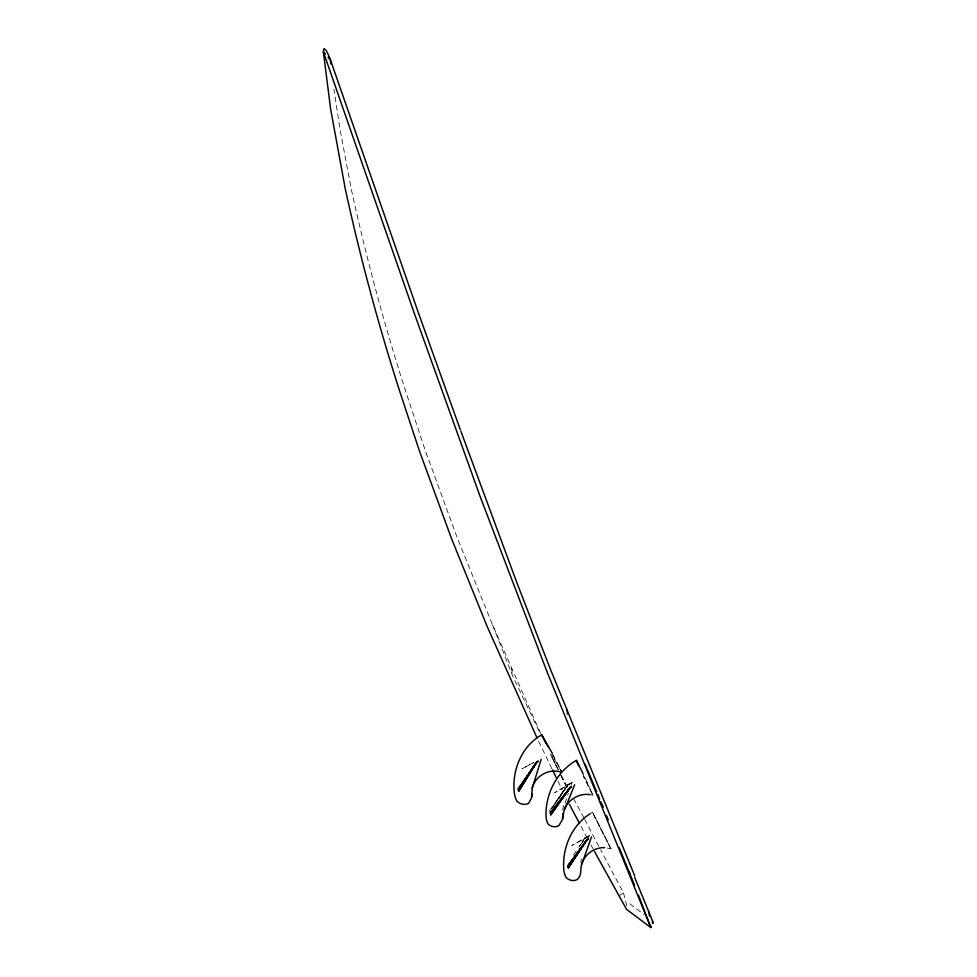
<?xml version="1.0" encoding="UTF-8"?>
<svg xmlns="http://www.w3.org/2000/svg" width="977" height="977" viewBox="0 0 977 977"><rect width="100%" height="100%" fill="white"/><g stroke="black" fill="none" stroke-linecap="round" stroke-linejoin="round"><path stroke-width="0.73" stroke-dasharray="4.88 3.66" d="M580.802 862.63L581.388 858.905M562.581 810.226L563.546 805.427M588.484 838.193L589.351 835.347M564.962 803.241L568.296 793.446M571.154 785.056L572.107 782.259M585.882 837.814L586.163 837.118L585.785 837.961M584.905 837.9L584.405 838.791M558.868 798.258L566.245 787.096L555.058 803.253M566.489 786.778L567.832 784.751L549.868 810.763M555.021 802.996L567.661 784.8L566.99 785.972M561.604 794.423L566.831 786.229M583.843 839.744L579.532 846.583M566.172 787.291L562.3 793.19M558.783 798.893L566.55 786.632M582.084 842.577L583.672 840.025L579.3 846.473L585.089 837.839L584.454 838.754M567.075 785.874L567.832 784.751L566.745 786.351M565.866 787.755L566.379 786.937M554.96 804.108L564.926 789.086M554.044 805.109L551.565 808.761L554.093 805.048M573.45 855.07L578.469 847.694M549.001 811.496L551.578 807.857M590.01 813.817L592.465 812.241L610.93 848.781L605.728 847.792M618.783 895.872L623.497 892.905L600.586 849.88M589.961 794.643L592.966 795.327L583.696 774.737M629.786 903.835L644.148 914.619M561.164 771.109L551.602 754.342M583.977 817.932L573.926 799.308M584.698 819.263L599.89 848.537M552.506 754.891L561.164 770.963M590.89 844.812L593.063 848.854M587.348 838.217L580.191 824.783M561.018 775.005L567.466 787.193M558.197 769.632L554.606 762.719A645.699 100.033 63 0 1 550.894 755.233M553.019 754.72L561.885 772.294M550.417 754.268L557.928 769.436M561.067 775.75L567.246 788.231M560.883 775.286L567.051 787.841M557.94 781.136L562.276 789.966M558.221 769.827L551.016 754.916M551.871 768.691L538.339 740.627M582.732 773.833L592.966 795.327L583.232 776.3M540.696 733.422L492.603 625.024L457.028 537.252L425.105 450.043L406.078 392.485C384.547 325.768 366.326 257.989 351.366 189.514L339.874 128.549L333.914 89.237M492.603 625.024L512.485 675.51L536.3 725.459A645.699 100.033 63 0 0 540.281 733.629M623.497 892.905L627.014 906.558M511.459 668.158L512.485 675.51M568.919 784.03L568.516 784.861L568.919 784.03M571.154 783.078L554.728 792.677L572.375 782.43L571.154 783.078M588.41 836.178L571.838 845.52L589.644 835.53L588.41 836.178M533.564 762.61L521.926 768.887L533.527 762.646M610.93 848.781L592.465 812.241L610.93 848.781"/><path stroke-width="1.47" d="M552.335 753.414L541.685 734.802C521.828 746.062 511.887 770.047 514.256 792.249A23.741 23.277 -74.9 0 0 514.574 794.46A24.73 24.242 -74.9 0 0 516.76 800.932C519.63 804.169 524.612 805.512 528.508 803.363L531.512 798.136L532.282 787.914L541.16 759.385M652.416 923.216L652.514 920.92L634.549 877.138M583 773.393L576.332 760.399C557.061 771.39 545.471 793.544 546.021 815.551A23.802 21.152 -45.5 0 0 546.167 817.627A24.816 22.056 -45.5 0 0 547.804 823.684C550.466 826.847 555.266 827.702 558.856 825.663L562.496 819.483L562.874 813.646M562.581 819.166L563.863 811.484L574.671 784.763M594.505 851.541L626.538 909.318L650.804 927.564L651.134 926.318M532.099 788.231C535.127 776.117 548.83 768.142 560.81 772.025M581.657 864.657L591.451 836.923M536.703 761.95L518.543 790.772L521.571 785.215M567.82 865.695L587.238 839.402L568.26 868.04L587.067 839.463L585.479 841.93L586.31 840.611M323.827 49.033L323.35 51.83L330.641 109.131L345.308 189.062C360.354 257.916 378.661 326.062 400.314 393.133L419.365 450.776L451.472 538.461L487.157 626.489L537.057 737.94M564.169 809.2C568.529 799.54 579.312 792.897 589.961 794.643M521.486 785.349L518.421 790.308L533.992 766.273L518.225 789.331L536.874 761.889L518.689 791.248L536.031 763.122M535.433 764.063L535.665 763.77M536.41 762.5L535.738 763.635M534.932 764.93L535.445 764.112M570.446 863.314L568.138 867.588L585.687 841.539M571.166 862.19L568.028 867.124L584.197 843.688L567.869 866.172L585.553 841.722M568.968 789.208L568.284 790.137L570.397 787.254L550.625 815.013L569.481 788.415M552.921 810.373L550.527 814.574L568.834 789.318L550.283 812.754M552.86 810.47L550.43 814.122L567.283 791.407L550.32 813.218L570.446 787.242L569.347 788.622M568.834 789.318L569.078 789.037M570.275 787.303L569.896 787.841M518.152 788.842L535.274 764.319M590.01 813.817C571.814 825.345 562.337 847.633 563.729 868.773A23.802 22.422 -53.1 0 0 563.961 870.934A24.816 23.375 -53.1 0 0 565.891 877.248C568.638 880.46 573.523 881.62 577.285 879.52C582.402 875.123 579.911 868.04 582.036 862.569C585.699 853.642 594.92 847.193 604.678 847.67M324.279 48.85L326.306 50.657L329.579 57.387L418.107 312.005L460.24 429.489M328.345 57.496L330.311 59.463L330.849 63.932M325.341 54.004L323.35 51.83L414.456 313.776L480.122 496.438L546.876 671.382L650.804 927.564M328.321 57.277L330.311 59.463M548.182 746.855L541.685 734.802L546.119 743.631M579.544 823.562L569.31 804.144M552.469 769.925L556.084 777.35M578.897 765.773L576.332 760.399L578.543 765.516M587.372 769.571L596.715 791.797M597.875 794.606L599.622 798.82M600.782 801.628L603.102 807.246L601.991 804.511M634.708 875.795L549.99 668.158L516.625 582.048L460.765 430.906M585.064 763.929L586.811 768.166M634.476 885.101L619.174 847.584M606.57 815.746L608.256 819.911M652.514 920.92L653.295 923.094M629.212 871.997L630.336 874.781M638.469 895.213L650.767 927.246M648.789 911.92L649.522 916.108M567.002 709.913L567.429 714.138M531.842 793.678L531.903 796.597M537.961 761.168L537.57 761.999L537.961 761.168M588.264 838.693L587.849 839.512L588.264 838.693M571.484 786.534L571.032 787.328L571.484 786.534M586.627 840.171L587.177 839.414L586.591 840.196M536.874 761.889L536.19 762.939L536.935 761.865"/></g></svg>
